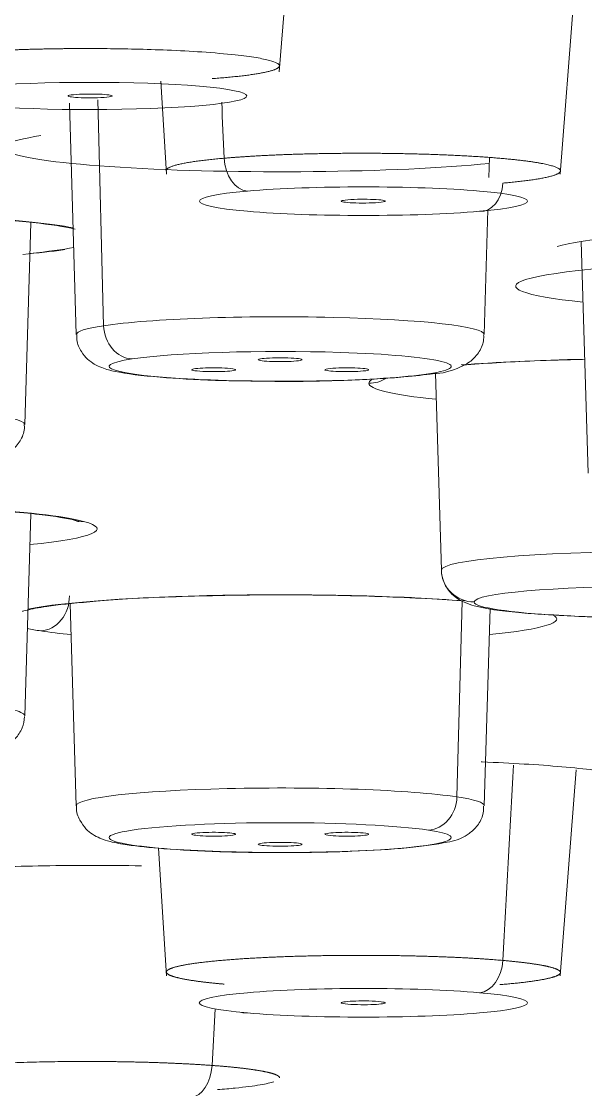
# Model space of a CAD drawing. Extents: x 19821 to 22981, y -91 to 2224.
# Drawn here: x 20645.33 to 20650.47, y 1299.02 to 1308.75 of the extents above; entities that cross this region are included whole.
import ezdxf

# ---------------------------------------------------------------- set-up
doc = ezdxf.new("R2010")
doc.units = 0
doc.header["$LTSCALE"] = 10
doc.header["$MEASUREMENT"] = 0
doc.layers.add('1', color=7, linetype='CONTINUOUS')

msp = doc.modelspace()

# ---------------------------------------------------------------- linework, layer by layer
at = {"layer": '1', "color": 7, "linetype": 'Continuous', "lineweight": 18}
for p, q in [((20647.6778, 1308.2909), (20647.8341, 1310.2011)), ((20650.2406, 1307.3586), (20650.3841, 1309.233)), ((20646.5994, 1308.2066), (20646.6538, 1307.3587)), ((20645.767, 1308.0045), (20645.8305, 1305.8971)), ((20649.591, 1307.3285), (20649.5965, 1307.5098)), ((20649.5479, 1305.8971), (20649.5822, 1307.0341)), ((20645.3602, 1305.0774), (20645.4155, 1306.9161)), ((20650.4311, 1306.7455), (20650.4947, 1304.6363)), ((20649.1572, 1303.7514), (20649.1032, 1305.5466)), ((20645.3602, 1302.4245), (20645.4156, 1304.265)), ((20645.7751, 1303.444), (20645.8305, 1301.6047)), ((20649.5479, 1301.6047), (20649.6022, 1303.4049)), ((20650.2406, 1300.056), (20650.3842, 1301.9328)), ((20646.5793, 1301.2189), (20646.6538, 1300.0562))]:
    msp.add_line(p, q, dxfattribs=at)
at = {"layer": '1', "color": 7, "linetype": 'Continuous', "lineweight": 13}
for p, q in [((20646.0259, 1308.0359), (20646.0795, 1305.9786)), ((20649.3454, 1303.4699), (20649.2989, 1301.6861)), ((20647.0673, 1299.2395), (20647.0963, 1299.7542))]:
    msp.add_line(p, q, dxfattribs=at)
for centre, major_axis, ratio, start_param, end_param in [((20690.341, 1302.9372), (-124.4861, 0), 0.087156, 4.712389, 6.292218), ((20647.6892, 1307.6001), (2.5193, 0), 0.087156, 2.617994, 5.570207), ((20643.5014, 1306.7803), (2.5193, 0), 0.087156, 0.42058, 1.530594), ((20643.5014, 1306.7803), (2.5193, 0), 0.087156, 5.57024, 5.867857), ((20652.4284, 1306.3392), (2.5943, 0), 0.087156, 1.780628, 2.879793), ((20652.4284, 1306.3392), (2.5943, 0), 0.087156, 2.879793, 3.843771), ((20647.6892, 1305.8976), (-1.8587, 0), 0.087156, 3.139005, 5.759587), ((20647.6892, 1305.8976), (-1.8587, 0), 0.087156, 5.759587, 6.285854), ((20646.3392, 1305.9745), (0.0448, -0.2966), 0.86273, 4.569156, 6.109962), ((20647.6892, 1305.6077), (-1.5589, 0), 0.087156, 2.617994, 4.355197), ((20647.6892, 1305.6077), (-1.5589, 0), 0.087156, 5.759587, 8.901179), ((20651.091, 1305.4538), (2.5943, 0), 0.087156, 1.815104, 2.313096), ((20648.4967, 1305.7527), (-0.3, 0), 0.996195, 1.570796, 2.115439), ((20651.091, 1305.4538), (2.5943, 0), 0.087156, 3.000811, 3.141593), ((20643.5014, 1305.0778), (-1.8587, 0), 0.087156, 3.138993, 5.969026), ((20643.5014, 1304.1274), (2.5193, 0), 0.087156, 0.314159, 1.681194), ((20643.5014, 1304.1274), (2.5193, 0), 0.087156, 5.57024, 6.597345), ((20645.8974, 1304.4941), (0.0777, 0.2898), 0.947437, 3.078823, 3.417491), ((20651.091, 1303.7514), (-1.9337, 0), 0.087156, 3.141593, 6.283185), ((20649.4571, 1303.7603), (-0.3, 0), 0.996195, 0.029991, 1.570796), ((20651.091, 1303.4615), (-1.6339, 0), 0.087156, 3.141593, 6.283185), ((20647.6892, 1303.3076), (2.5193, 0), 0.087156, 0.839771, 2.721044), ((20645.5075, 1303.4967), (-0.0448, -0.2966), 0.86273, 0.173224, 1.774011), ((20651.091, 1303.4615), (-1.6339, 0), 0.087156, 0, 3.141593), ((20647.6892, 1303.3076), (2.5193, 0), 0.087156, 5.570223, 6.456987), ((20647.6892, 1303.3076), (2.5193, 0), 0.087156, 3.556856, 3.665191), ((20647.6892, 1303.3076), (2.5193, 0), 0.087156, 3.665191, 3.857025), ((20643.5014, 1302.4249), (-1.8587, 0), 0.087156, 3.136586, 3.455752), ((20647.6892, 1301.6051), (-1.8587, 0), 0.087156, 3.665191, 6.285773), ((20649.0392, 1301.682), (-0.0448, -0.2966), 0.86273, 0.173224, 1.714029), ((20647.6892, 1301.6051), (-1.8587, 0), 0.087156, 3.138924, 3.665191), ((20647.6892, 1301.3152), (-1.5589, 0), 0.087156, 3.665191, 6.806784), ((20647.6892, 1301.3152), (-1.5589, 0), 0.087156, 0.523599, 3.665191)]:
    msp.add_ellipse(centre, major_axis=major_axis, ratio=ratio, start_param=start_param, end_param=end_param, dxfattribs=at)
at = {"layer": '1', "color": 7, "linetype": 'Continuous', "lineweight": 18}
for centre, major_axis, ratio, start_param, end_param in [((20690.341, 1301.9672), (-123.4865, 0), 0.087156, 4.712389, 6.221456), ((20690.341, 1301.9672), (121.8, 0), 0.087156, 1.570796, 4.70718), ((20690.341, 1301.9672), (-120.85, 0), 0.087156, 4.712389, 7.853982), ((20690.341, 1302.0157), (119.2483, 0), 0.087156, 1.570796, 3.197179), ((20690.341, 1301.9672), (119.4636, 0), 0.087156, 1.570796, 3.186508), ((20645.9609, 1308.0711), (-1.4224, 0), 0.087156, 5.410511, 8.551933), ((20645.961, 1308.0712), (-1.4224, 0), 0.087155, 2.269042, 5.410221), ((20647.3894, 1307.5038), (0.026, -0.2989), 0.704435, 4.650478, 6.160017), ((20649.5054, 1307.3194), (-0.026, 0.2989), 0.704435, 3.018545, 4.510654), ((20648.448, 1307.1129), (-1.4963, 0), 0.087158, 5.498315, 8.638777), ((20648.4474, 1307.1127), (-1.4963, 0), 0.087156, 2.356222, 5.497685), ((20652.4284, 1306.6471), (2.2944, 0), 0.087156, 1.814017, 2.879793), ((20647.6892, 1305.6077), (-1.5589, 0), 0.087156, 4.355196, 5.759587), ((20649.0392, 1305.8386), (-0.0448, 0.2966), 0.86273, 2.968369, 3.254813), ((20651.091, 1305.4538), (2.5943, 0), 0.087156, 3.141593, 3.843788), ((20646.3392, 1301.5462), (0.0448, 0.2966), 0.86273, 3.028106, 3.314816), ((20690.341, 1301.9672), (119.4636, 0), 0.087156, 3.216942, 4.712389), ((20690.341, 1302.0157), (119.2483, 0), 0.087156, 3.248753, 4.705425), ((20690.341, 1301.9672), (-123.4865, 0), 0.087156, 0.153054, 1.5633), ((20649.5054, 1300.2013), (0.026, 0.2989), 0.704397, 3.26475, 4.756841), ((20648.4474, 1299.8102), (-1.4963, 0), 0.087157, 3.927018, 7.068481), ((20648.4474, 1299.8102), (-1.4963, 0), 0.087156, 0.785367, 3.926947), ((20647.3893, 1300.0168), (-0.026, -0.2989), 0.704396, 6.153778, 6.406224), ((20646.8753, 1299.2456), (0.0219, 0.2992), 0.640256, 3.255411, 4.738642)]:
    msp.add_ellipse(centre, major_axis=major_axis, ratio=ratio, start_param=start_param, end_param=end_param, dxfattribs=at)
for points, knots in [([(20644.8541, 1308.4693), (20644.8591, 1308.4696), (20644.869, 1308.4703), (20644.8841, 1308.4714), (20644.8993, 1308.4724), (20644.9147, 1308.4735), (20644.9302, 1308.4745), (20644.9459, 1308.4755), (20644.9618, 1308.4765), (20644.9778, 1308.4775), (20644.994, 1308.4784), (20645.0104, 1308.4794), (20645.0269, 1308.4803), (20645.0435, 1308.4812), (20645.0603, 1308.4822), (20645.0772, 1308.483), (20645.0943, 1308.4839), (20645.1115, 1308.4848), (20645.1289, 1308.4856), (20645.1464, 1308.4864), (20645.1641, 1308.4872), (20645.1819, 1308.488), (20645.1998, 1308.4888), (20645.2179, 1308.4895), (20645.2361, 1308.4903), (20645.2544, 1308.491), (20645.2729, 1308.4917), (20645.2915, 1308.4923), (20645.3102, 1308.493), (20645.329, 1308.4936), (20645.348, 1308.4943), (20645.3671, 1308.4949), (20645.3862, 1308.4955), (20645.4055, 1308.496), (20645.425, 1308.4966), (20645.4445, 1308.4971), (20645.4641, 1308.4976), (20645.4838, 1308.4981), (20645.5037, 1308.4985), (20645.5236, 1308.499), (20645.5436, 1308.4994), (20645.5638, 1308.4998), (20645.584, 1308.5002), (20645.6043, 1308.5005), (20645.6247, 1308.5008), (20645.6452, 1308.5012), (20645.6657, 1308.5015), (20645.6864, 1308.5017), (20645.7071, 1308.502), (20645.7278, 1308.5022), (20645.7487, 1308.5024), (20645.7696, 1308.5026), (20645.7906, 1308.5027), (20645.8116, 1308.5029), (20645.8327, 1308.503), (20645.8539, 1308.5031), (20645.8751, 1308.5031), (20645.8963, 1308.5032), (20645.9176, 1308.5032), (20645.939, 1308.5032), (20645.9603, 1308.5031), (20645.9818, 1308.5031), (20646.0032, 1308.503), (20646.0247, 1308.5029), (20646.0462, 1308.5028), (20646.0677, 1308.5026), (20646.0892, 1308.5024), (20646.1887, 1308.5015), (20646.3831, 1308.4984), (20646.6786, 1308.4889), (20646.9967, 1308.4718), (20647.2728, 1308.4482), (20647.4736, 1308.4215), (20647.5963, 1308.3961), (20647.6623, 1308.3724), (20647.6857, 1308.3514), (20647.6811, 1308.337), (20647.6713, 1308.3283), (20647.6655, 1308.3242), (20647.6585, 1308.3202), (20647.6504, 1308.3162), (20647.6411, 1308.3123), (20647.6307, 1308.3084), (20647.6192, 1308.3045), (20647.6066, 1308.3007), (20647.593, 1308.2969), (20647.5783, 1308.2932), (20647.5626, 1308.2895), (20647.5458, 1308.2859), (20647.5281, 1308.2823), (20647.5094, 1308.2788), (20647.4898, 1308.2753), (20647.4693, 1308.2719), (20647.4479, 1308.2686), (20647.4256, 1308.2653), (20647.4024, 1308.2621), (20647.3784, 1308.2589), (20647.3537, 1308.2558), (20647.3281, 1308.2528), (20647.3018, 1308.2499), (20647.2748, 1308.247), (20647.2471, 1308.2442), (20647.2187, 1308.2415), (20647.1897, 1308.2388), (20647.16, 1308.2362), (20647.1297, 1308.2337), (20647.0989, 1308.2313), (20647.0778, 1308.2297), (20647.0673, 1308.229)], [0, 0, 0, 0, 0.003581, 0.007169, 0.010763, 0.014363, 0.01797, 0.021584, 0.025204, 0.02883, 0.032463, 0.036102, 0.039747, 0.043399, 0.047058, 0.050723, 0.054394, 0.058072, 0.061756, 0.065446, 0.069144, 0.072847, 0.076557, 0.080273, 0.083996, 0.087726, 0.091461, 0.095203, 0.098952, 0.102707, 0.106469, 0.110237, 0.114011, 0.117792, 0.121579, 0.125373, 0.129173, 0.13298, 0.136793, 0.140613, 0.144439, 0.148271, 0.15211, 0.155955, 0.159807, 0.163666, 0.16753, 0.171402, 0.175279, 0.179163, 0.183054, 0.186951, 0.190855, 0.194765, 0.198681, 0.202604, 0.206533, 0.210469, 0.214411, 0.21836, 0.222316, 0.226277, 0.230245, 0.23422, 0.238201, 0.242189, 0.246183, 0.250183, 0.29761, 0.355048, 0.422489, 0.499923, 0.562507, 0.618797, 0.668784, 0.712461, 0.74982, 0.7583, 0.766752, 0.775177, 0.783575, 0.791945, 0.800289, 0.808605, 0.816893, 0.825155, 0.833389, 0.841596, 0.849776, 0.857928, 0.866053, 0.874151, 0.882222, 0.890265, 0.898281, 0.906269, 0.91423, 0.922164, 0.930071, 0.93795, 0.945802, 0.953627, 0.961424, 0.969194, 0.976936, 0.984652, 0.99234, 1, 1, 1, 1]), ([(20646.6517, 1307.392), (20646.6517, 1307.3922), (20646.6516, 1307.394), (20646.6521, 1307.3975), (20646.6546, 1307.4025), (20646.6589, 1307.4074), (20646.6648, 1307.4122), (20646.6723, 1307.417), (20646.6814, 1307.4217), (20646.6919, 1307.4263), (20646.7039, 1307.4308), (20646.7172, 1307.4353), (20646.7318, 1307.4396), (20646.7476, 1307.4439), (20646.7646, 1307.448), (20646.7827, 1307.4521), (20646.8019, 1307.4561), (20646.8221, 1307.46), (20646.8432, 1307.4637), (20646.8652, 1307.4674), (20646.8879, 1307.471), (20646.9115, 1307.4745), (20646.9358, 1307.4779), (20646.9607, 1307.4812), (20646.9862, 1307.4843), (20647.0122, 1307.4874), (20647.0388, 1307.4904), (20647.0658, 1307.4933), (20647.0932, 1307.4961), (20647.121, 1307.4988), (20647.149, 1307.5014), (20647.1681, 1307.5031), (20647.1776, 1307.504)], [0, 0, 0, 0, 0.003979, 0.044158, 0.083919, 0.123264, 0.162192, 0.200704, 0.238798, 0.276476, 0.313737, 0.350582, 0.387009, 0.423021, 0.458615, 0.493793, 0.528555, 0.5629, 0.596828, 0.63034, 0.663435, 0.696114, 0.728377, 0.760223, 0.791652, 0.822665, 0.853262, 0.883442, 0.913206, 0.942554, 0.971485, 1, 1, 1, 1]), ([(20647.1776, 1307.504), (20647.1826, 1307.5044), (20647.1928, 1307.5053), (20647.2084, 1307.5066), (20647.2243, 1307.5079), (20647.2404, 1307.5092), (20647.2569, 1307.5105), (20647.2737, 1307.5118), (20647.2907, 1307.513), (20647.3081, 1307.5143), (20647.3258, 1307.5156), (20647.3439, 1307.5168), (20647.3622, 1307.518), (20647.3808, 1307.5192), (20647.3998, 1307.5205), (20647.4191, 1307.5217), (20647.4387, 1307.5228), (20647.4586, 1307.524), (20647.4788, 1307.5251), (20647.4993, 1307.5263), (20647.5202, 1307.5274), (20647.5413, 1307.5285), (20647.5628, 1307.5296), (20647.5846, 1307.5306), (20647.6068, 1307.5317), (20647.6292, 1307.5327), (20647.6519, 1307.5337), (20647.675, 1307.5347), (20647.6983, 1307.5356), (20647.722, 1307.5365), (20647.746, 1307.5374), (20647.7703, 1307.5383), (20647.7948, 1307.5392), (20647.8197, 1307.54), (20647.8449, 1307.5408), (20647.8703, 1307.5415), (20647.8961, 1307.5423), (20647.9221, 1307.543), (20647.9484, 1307.5436), (20647.975, 1307.5443), (20648.0019, 1307.5449), (20648.0291, 1307.5455), (20648.0565, 1307.546), (20648.0841, 1307.5465), (20648.112, 1307.547), (20648.1402, 1307.5474), (20648.1686, 1307.5478), (20648.1973, 1307.5481), (20648.2261, 1307.5484), (20648.2552, 1307.5487), (20648.2846, 1307.5489), (20648.3141, 1307.5491), (20648.3438, 1307.5493), (20648.3737, 1307.5494), (20648.4039, 1307.5494), (20648.4342, 1307.5494), (20648.4646, 1307.5494), (20648.4952, 1307.5493), (20648.526, 1307.5492), (20648.557, 1307.549), (20648.588, 1307.5488), (20648.6192, 1307.5485), (20648.6505, 1307.5482), (20648.6819, 1307.5478), (20648.7134, 1307.5474), (20648.745, 1307.5469), (20648.7766, 1307.5463), (20648.8083, 1307.5457), (20648.84, 1307.5451), (20648.8718, 1307.5444), (20648.9036, 1307.5437), (20648.9354, 1307.5428), (20648.9672, 1307.542), (20648.999, 1307.5411), (20649.0308, 1307.5401), (20649.0625, 1307.539), (20649.0942, 1307.538), (20649.1257, 1307.5368), (20649.1572, 1307.5356), (20649.1886, 1307.5343), (20649.2199, 1307.533), (20649.251, 1307.5316), (20649.282, 1307.5302), (20649.3128, 1307.5287), (20649.3434, 1307.5271), (20649.3738, 1307.5255), (20649.404, 1307.5238), (20649.434, 1307.522), (20649.4637, 1307.5202), (20649.4932, 1307.5184), (20649.5224, 1307.5165), (20649.5512, 1307.5145), (20649.5798, 1307.5124), (20649.608, 1307.5103), (20649.6358, 1307.5082), (20649.6633, 1307.506), (20649.6904, 1307.5037), (20649.7248, 1307.5007), (20649.7657, 1307.4969), (20649.8119, 1307.4923), (20649.8558, 1307.4875), (20649.8971, 1307.4826), (20649.9361, 1307.4777), (20649.9726, 1307.4727), (20650.0067, 1307.4676), (20650.0384, 1307.4624), (20650.0676, 1307.4572), (20650.0945, 1307.4519), (20650.119, 1307.4467), (20650.1412, 1307.4414), (20650.1611, 1307.436), (20650.1787, 1307.4307), (20650.1941, 1307.4254), (20650.2073, 1307.4201), (20650.2183, 1307.4148), (20650.2273, 1307.4095), (20650.2342, 1307.4043), (20650.2391, 1307.3991), (20650.2421, 1307.394), (20650.2431, 1307.3889), (20650.2424, 1307.3839), (20650.2398, 1307.3789), (20650.2355, 1307.374), (20650.2296, 1307.3691), (20650.2221, 1307.3644), (20650.213, 1307.3597), (20650.2025, 1307.3551), (20650.1905, 1307.3505), (20650.1772, 1307.3461), (20650.1626, 1307.3418), (20650.1467, 1307.3375), (20650.1297, 1307.3333), (20650.1116, 1307.3293), (20650.0924, 1307.3253), (20650.0723, 1307.3214), (20650.0512, 1307.3176), (20650.0292, 1307.314), (20650.0064, 1307.3104), (20649.9829, 1307.3069), (20649.9586, 1307.3035), (20649.9337, 1307.3002), (20649.9082, 1307.2971), (20649.8822, 1307.294), (20649.8556, 1307.291), (20649.8286, 1307.2881), (20649.8013, 1307.2853), (20649.7735, 1307.2826), (20649.7455, 1307.28), (20649.7264, 1307.2783), (20649.7169, 1307.2774)], [0, 0, 0, 0, 0.003803, 0.007635, 0.011496, 0.015387, 0.019308, 0.023259, 0.027239, 0.031248, 0.035287, 0.039356, 0.043454, 0.047582, 0.05174, 0.055927, 0.060143, 0.06439, 0.068665, 0.072971, 0.077306, 0.08167, 0.086065, 0.090488, 0.094942, 0.099425, 0.103937, 0.108479, 0.113051, 0.117652, 0.122283, 0.126943, 0.131634, 0.136353, 0.141102, 0.145881, 0.15069, 0.155528, 0.160395, 0.165293, 0.17022, 0.175176, 0.180162, 0.185178, 0.190223, 0.195298, 0.200402, 0.205537, 0.2107, 0.215894, 0.221116, 0.226369, 0.231651, 0.236963, 0.242304, 0.247675, 0.253076, 0.258506, 0.263966, 0.269455, 0.274974, 0.280523, 0.286101, 0.291709, 0.297347, 0.303014, 0.308711, 0.314437, 0.320193, 0.325979, 0.331794, 0.337639, 0.343514, 0.349418, 0.355352, 0.361315, 0.367308, 0.373331, 0.379384, 0.385466, 0.391577, 0.397719, 0.403889, 0.41009, 0.41632, 0.42258, 0.42887, 0.435189, 0.441538, 0.447916, 0.454324, 0.460762, 0.46723, 0.473727, 0.480254, 0.48681, 0.493396, 0.500012, 0.512443, 0.524769, 0.53699, 0.549106, 0.561118, 0.573024, 0.584825, 0.596521, 0.608112, 0.619598, 0.630979, 0.642255, 0.653426, 0.664492, 0.675452, 0.686308, 0.697058, 0.707704, 0.718244, 0.728679, 0.739009, 0.749234, 0.759354, 0.769369, 0.779278, 0.789083, 0.798782, 0.808376, 0.817865, 0.827248, 0.836527, 0.8457, 0.854768, 0.863731, 0.872589, 0.881341, 0.889988, 0.89853, 0.906967, 0.915299, 0.923525, 0.931646, 0.939662, 0.947573, 0.955378, 0.963078, 0.970673, 0.978163, 0.985547, 0.992826, 1, 1, 1, 1]), ([(20644.4214, 1306.9825), (20644.4379, 1306.9822), (20644.7559, 1306.9764), (20645.2395, 1306.9408), (20645.6616, 1306.8936), (20645.7925, 1306.8641), (20645.8203, 1306.8569)], [0, 0, 0, 0, 0.023208, 0.450685, 0.821363, 1, 1, 1, 1]), ([(20645.3443, 1306.6281), (20645.4819, 1306.6405), (20645.6104, 1306.655), (20645.7205, 1306.6716), (20645.7256, 1306.6724)], [0, 0, 0, 0, 0.953443, 1, 1, 1, 1]), ([(20645.8364, 1305.8978), (20645.8344, 1305.8808), (20645.833, 1305.8262), (20645.8711, 1305.7427), (20645.9331, 1305.6688), (20646.0016, 1305.6216), (20646.084, 1305.5853), (20646.2355, 1305.5462), (20646.5449, 1305.5082), (20647.0121, 1305.4803), (20647.3168, 1305.4757), (20647.4339, 1305.4751)], [0, 0, 0, 0, 0.022263, 0.074204, 0.119447, 0.165121, 0.222526, 0.335377, 0.616215, 0.860136, 1, 1, 1, 1]), ([(20649.084, 1305.542), (20649.1615, 1305.5393), (20649.2716, 1305.5728), (20649.4098, 1305.6382), (20649.4964, 1305.7217), (20649.5438, 1305.8187), (20649.5437, 1305.8774), (20649.5418, 1305.8965)], [0, 0, 0, 0, 0.511131, 0.667793, 0.812177, 0.941381, 1, 1, 1, 1]), ([(20649.3508, 1305.6194), (20649.5433, 1305.635), (20649.8945, 1305.6557), (20650.2945, 1305.6681), (20650.4446, 1305.6715)], [0, 0, 0, 0, 0.632547, 1, 1, 1, 1]), ([(20647.4339, 1305.4751), (20647.5253, 1305.4727), (20647.8144, 1305.4677), (20648.3215, 1305.4788), (20648.7889, 1305.5055), (20649.0063, 1305.5305), (20649.084, 1305.542)], [0, 0, 0, 0, 0.145188, 0.462576, 0.780919, 1, 1, 1, 1]), ([(20645.0617, 1304.755), (20645.0895, 1304.7592), (20645.1458, 1304.7813), (20645.2385, 1304.8286), (20645.3208, 1304.9223), (20645.3603, 1305.0131), (20645.3568, 1305.0655), (20645.3551, 1305.0777)], [0, 0, 0, 0, 0.298872, 0.553077, 0.749831, 0.943213, 1, 1, 1, 1]), ([(20643.2214, 1304.3442), (20643.4715, 1304.3464), (20644.0304, 1304.3453), (20644.855, 1304.3174), (20645.5167, 1304.2625), (20645.7481, 1304.2238), (20645.8197, 1304.2044)], [0, 0, 0, 0, 0.219929, 0.49436, 0.766793, 1, 1, 1, 1]), ([(20649.1571, 1303.7603), (20649.159, 1303.7128), (20649.1743, 1303.6366), (20649.236, 1303.5454), (20649.3036, 1303.4895), (20649.3792, 1303.4503), (20649.5261, 1303.4038), (20649.8051, 1303.3646), (20650.3622, 1303.3298), (20650.7938, 1303.3154), (20651.0118, 1303.3182), (20651.0147, 1303.3182)], [0, 0, 0, 0, 0.053326, 0.095869, 0.136763, 0.183925, 0.262186, 0.529208, 0.75861, 0.996796, 1, 1, 1, 1]), ([(20645.9534, 1303.4631), (20645.9721, 1303.4653), (20646.1678, 1303.4865), (20646.7478, 1303.5139), (20647.6369, 1303.5313), (20648.5717, 1303.5176), (20649.1165, 1303.4888), (20649.343, 1303.4712), (20649.3433, 1303.4712)], [0, 0, 0, 0, 0.025502, 0.258219, 0.503292, 0.751567, 0.999663, 1, 1, 1, 1]), ([(20645.3386, 1303.3745), (20645.3386, 1303.3745), (20645.3409, 1303.3755), (20645.3859, 1303.3906), (20645.5657, 1303.4257), (20645.7941, 1303.4496), (20645.9534, 1303.4631)], [0, 0, 0, 0, 0.026408, 0.221045, 0.560013, 1, 1, 1, 1]), ([(20641.9411, 1302.1021), (20642.0125, 1302.0843), (20642.2073, 1302.0501), (20642.6555, 1302.0153), (20643.2567, 1301.9957), (20643.891, 1301.9994), (20644.4604, 1302.0189), (20644.9233, 1302.0757), (20645.094, 1302.0783), (20645.2771, 1302.2123), (20645.3419, 1302.3071), (20645.3554, 1302.3799), (20645.3571, 1302.4178)], [0, 0, 0, 0, 0.1105, 0.241752, 0.377829, 0.508653, 0.638729, 0.770971, 0.918979, 0.947079, 0.97499, 1, 1, 1, 1]), ([(20649.5193, 1302.0048), (20649.5227, 1302.0046), (20649.7932, 1301.9939), (20650.0372, 1301.9792), (20650.2553, 1301.9602)], [0, 0, 0, 0, 0.012208, 1, 1, 1, 1]), ([(20650.2553, 1301.9602), (20650.4739, 1301.9411), (20650.8069, 1301.899), (20650.9938, 1301.8388), (20651.0008, 1301.8032), (20650.9957, 1301.7937)], [0, 0, 0, 0, 0.42235, 0.8447, 1, 1, 1, 1]), ([(20645.8335, 1301.6072), (20645.8325, 1301.6012), (20645.8265, 1301.555), (20645.8582, 1301.4744), (20645.9164, 1301.3918), (20645.9843, 1301.3392), (20646.0598, 1301.302), (20646.151, 1301.2749), (20646.2402, 1301.2563), (20646.2944, 1301.2495)], [0, 0, 0, 0, 0.018884, 0.14804, 0.256285, 0.361634, 0.484813, 0.695665, 1, 1, 1, 1]), ([(20646.2944, 1301.2495), (20646.3897, 1301.2356), (20646.6277, 1301.2098), (20647.1333, 1301.1834), (20647.7454, 1301.1747), (20648.3564, 1301.1876), (20648.8788, 1301.2178), (20649.1906, 1301.2675), (20649.3458, 1301.2987), (20649.4789, 1301.4074), (20649.5362, 1301.504), (20649.5434, 1301.5718), (20649.5427, 1301.6024)], [0, 0, 0, 0, 0.117348, 0.252929, 0.394911, 0.535027, 0.675742, 0.821737, 0.91616, 0.947821, 0.978148, 1, 1, 1, 1]), ([(20643.5201, 1300.8477), (20643.521, 1300.8602), (20643.5603, 1300.8976), (20643.8031, 1300.9555), (20644.3607, 1301.014), (20645.106, 1301.0519), (20645.826, 1301.0638), (20646.2726, 1301.0602), (20646.4232, 1301.0579)], [0, 0, 0, 0, 0.098693, 0.297939, 0.497186, 0.696433, 0.895679, 1, 1, 1, 1]), ([(20647.1776, 1299.9801), (20647.1725, 1299.9805), (20647.1624, 1299.9814), (20647.1474, 1299.9828), (20647.1325, 1299.9842), (20647.1176, 1299.9856), (20647.1029, 1299.987), (20647.0882, 1299.9885), (20647.0736, 1299.99), (20647.0592, 1299.9915), (20647.0448, 1299.993), (20647.0306, 1299.9946), (20647.0165, 1299.9962), (20647.0026, 1299.9978), (20646.9887, 1299.9995), (20646.9751, 1300.0012), (20646.9616, 1300.0029), (20646.9483, 1300.0046), (20646.9351, 1300.0064), (20646.9222, 1300.0082), (20646.9094, 1300.01), (20646.8968, 1300.0119), (20646.8845, 1300.0137), (20646.8723, 1300.0156), (20646.8604, 1300.0176), (20646.8487, 1300.0195), (20646.8373, 1300.0215), (20646.8261, 1300.0235), (20646.8152, 1300.0255), (20646.8045, 1300.0276), (20646.7941, 1300.0297), (20646.784, 1300.0318), (20646.7742, 1300.0339), (20646.7648, 1300.0361), (20646.7556, 1300.0383), (20646.7467, 1300.0405), (20646.7382, 1300.0427), (20646.73, 1300.045), (20646.7222, 1300.0473), (20646.7147, 1300.0496), (20646.7076, 1300.0519), (20646.7009, 1300.0543), (20646.6946, 1300.0566), (20646.6886, 1300.059), (20646.6831, 1300.0615), (20646.678, 1300.0639), (20646.6733, 1300.0664), (20646.669, 1300.0688), (20646.6652, 1300.0713), (20646.6618, 1300.0738), (20646.6589, 1300.0764), (20646.6565, 1300.0789), (20646.6545, 1300.0815), (20646.6531, 1300.0841), (20646.6521, 1300.0867), (20646.6516, 1300.0893), (20646.6517, 1300.0919), (20646.6522, 1300.0945), (20646.6533, 1300.0972), (20646.6549, 1300.0998), (20646.6571, 1300.1025), (20646.6599, 1300.1052), (20646.6632, 1300.1079), (20646.667, 1300.1106), (20646.6715, 1300.1133), (20646.6765, 1300.116), (20646.6821, 1300.1187), (20646.6883, 1300.1214), (20646.6952, 1300.1241), (20646.7026, 1300.1268), (20646.7107, 1300.1296), (20646.7194, 1300.1323), (20646.7287, 1300.135), (20646.7386, 1300.1377), (20646.7492, 1300.1404), (20646.7605, 1300.1431), (20646.7724, 1300.1458), (20646.7849, 1300.1485), (20646.7982, 1300.1512), (20646.8121, 1300.1539), (20646.8266, 1300.1566), (20646.8418, 1300.1592), (20646.8577, 1300.1619), (20646.8743, 1300.1645), (20646.8916, 1300.1671), (20646.9095, 1300.1697), (20646.9282, 1300.1723), (20646.9475, 1300.1748), (20646.9675, 1300.1773), (20646.9882, 1300.1798), (20647.0096, 1300.1823), (20647.0316, 1300.1848), (20647.0544, 1300.1872), (20647.0778, 1300.1896), (20647.1019, 1300.192), (20647.1267, 1300.1943), (20647.1522, 1300.1966), (20647.186, 1300.1995), (20647.2285, 1300.203), (20647.2805, 1300.2069), (20647.3337, 1300.2106), (20647.3881, 1300.2141), (20647.4436, 1300.2174), (20647.5, 1300.2205), (20647.5572, 1300.2233), (20647.6151, 1300.226), (20647.6735, 1300.2284), (20647.7325, 1300.2306), (20647.7918, 1300.2326), (20647.8514, 1300.2345), (20647.9112, 1300.2361), (20647.9711, 1300.2375), (20648.031, 1300.2388), (20648.0908, 1300.2398), (20648.1504, 1300.2407), (20648.2097, 1300.2414), (20648.2688, 1300.2419), (20648.3274, 1300.2422), (20648.3856, 1300.2424), (20648.4433, 1300.2425), (20648.5003, 1300.2423), (20648.5568, 1300.2421), (20648.6125, 1300.2416), (20648.6674, 1300.2411), (20648.7216, 1300.2404), (20648.775, 1300.2395), (20648.8274, 1300.2386), (20648.879, 1300.2375), (20648.9296, 1300.2363), (20648.9792, 1300.235), (20649.0278, 1300.2336), (20649.0754, 1300.2321), (20649.122, 1300.2306), (20649.1674, 1300.2289), (20649.2118, 1300.2271), (20649.2552, 1300.2253), (20649.2974, 1300.2234), (20649.3385, 1300.2214), (20649.3784, 1300.2193), (20649.4173, 1300.2172), (20649.455, 1300.2151), (20649.4916, 1300.2128), (20649.5271, 1300.2106), (20649.5615, 1300.2083), (20649.5948, 1300.2059), (20649.6269, 1300.2035), (20649.658, 1300.2011), (20649.688, 1300.1987), (20649.7074, 1300.197), (20649.717, 1300.1962)], [0, 0, 0, 0, 0.003803, 0.007635, 0.011497, 0.015388, 0.01931, 0.02326, 0.027241, 0.031251, 0.03529, 0.03936, 0.043459, 0.047587, 0.051745, 0.055933, 0.06015, 0.064397, 0.068674, 0.07298, 0.077316, 0.081682, 0.086077, 0.090502, 0.094956, 0.09944, 0.103954, 0.108497, 0.11307, 0.117672, 0.122305, 0.126966, 0.131658, 0.136379, 0.14113, 0.14591, 0.15072, 0.15556, 0.160429, 0.165328, 0.170256, 0.175215, 0.180202, 0.18522, 0.190267, 0.195344, 0.20045, 0.205586, 0.210752, 0.215947, 0.221172, 0.226427, 0.231711, 0.237025, 0.242369, 0.247742, 0.253145, 0.258578, 0.26404, 0.269532, 0.275054, 0.280605, 0.286186, 0.291796, 0.297436, 0.303106, 0.308806, 0.314535, 0.320294, 0.326083, 0.331901, 0.337749, 0.343626, 0.349533, 0.35547, 0.361437, 0.367433, 0.373459, 0.379515, 0.3856, 0.391715, 0.39786, 0.404034, 0.410238, 0.416472, 0.422735, 0.429028, 0.435351, 0.441703, 0.448086, 0.454497, 0.460939, 0.46741, 0.473911, 0.480442, 0.487002, 0.493592, 0.500212, 0.512638, 0.524958, 0.537174, 0.549285, 0.561291, 0.573192, 0.584988, 0.596679, 0.608265, 0.619746, 0.631123, 0.642394, 0.65356, 0.664621, 0.675577, 0.686428, 0.697174, 0.707815, 0.718351, 0.728782, 0.739108, 0.749329, 0.759444, 0.769455, 0.77936, 0.789161, 0.798856, 0.808446, 0.817932, 0.827311, 0.836586, 0.845756, 0.854821, 0.86378, 0.872634, 0.881384, 0.890028, 0.898566, 0.907, 0.915329, 0.923552, 0.93167, 0.939683, 0.947591, 0.955393, 0.963091, 0.970683, 0.97817, 0.985552, 0.992829, 1, 1, 1, 1]), ([(20649.717, 1300.1962), (20649.722, 1300.1958), (20649.7321, 1300.1949), (20649.7471, 1300.1935), (20649.762, 1300.1921), (20649.7768, 1300.1907), (20649.7916, 1300.1893), (20649.8062, 1300.1878), (20649.8208, 1300.1863), (20649.8352, 1300.1848), (20649.8495, 1300.1833), (20649.8637, 1300.1817), (20649.8778, 1300.1801), (20649.8918, 1300.1785), (20649.9056, 1300.1768), (20649.9192, 1300.1752), (20649.9327, 1300.1734), (20649.946, 1300.1717), (20649.9591, 1300.1699), (20649.9721, 1300.1681), (20649.9849, 1300.1663), (20649.9974, 1300.1645), (20650.0098, 1300.1626), (20650.0219, 1300.1607), (20650.0338, 1300.1588), (20650.0455, 1300.1568), (20650.057, 1300.1548), (20650.0681, 1300.1528), (20650.0791, 1300.1508), (20650.0897, 1300.1487), (20650.1001, 1300.1467), (20650.1102, 1300.1445), (20650.12, 1300.1424), (20650.1295, 1300.1403), (20650.1387, 1300.1381), (20650.1475, 1300.1359), (20650.1561, 1300.1336), (20650.1642, 1300.1314), (20650.1721, 1300.1291), (20650.1796, 1300.1268), (20650.1867, 1300.1244), (20650.1934, 1300.1221), (20650.1997, 1300.1197), (20650.2057, 1300.1173), (20650.2112, 1300.1149), (20650.2164, 1300.1125), (20650.2211, 1300.11), (20650.2253, 1300.1075), (20650.2292, 1300.105), (20650.2325, 1300.1025), (20650.2355, 1300.1), (20650.2379, 1300.0975), (20650.2399, 1300.0949), (20650.2414, 1300.0923), (20650.2424, 1300.0897), (20650.2429, 1300.0871), (20650.2428, 1300.0845), (20650.2423, 1300.0819), (20650.2412, 1300.0792), (20650.2396, 1300.0765), (20650.2374, 1300.0739), (20650.2347, 1300.0712), (20650.2314, 1300.0685), (20650.2276, 1300.0658), (20650.2232, 1300.0631), (20650.2181, 1300.0604), (20650.2125, 1300.0577), (20650.2063, 1300.055), (20650.1995, 1300.0523), (20650.1921, 1300.0495), (20650.1841, 1300.0468), (20650.1754, 1300.0441), (20650.1661, 1300.0414), (20650.1562, 1300.0387), (20650.1456, 1300.0359), (20650.1343, 1300.0332), (20650.1225, 1300.0305), (20650.1099, 1300.0278), (20650.0967, 1300.0252), (20650.0829, 1300.0225), (20650.0683, 1300.0198), (20650.0531, 1300.0172), (20650.0372, 1300.0145), (20650.0207, 1300.0119), (20650.0034, 1300.0093), (20649.9855, 1300.0067), (20649.9669, 1300.0041), (20649.9476, 1300.0016), (20649.9276, 1299.999), (20649.907, 1299.9965), (20649.8856, 1299.994), (20649.8636, 1299.9916), (20649.8408, 1299.9892), (20649.8174, 1299.9868), (20649.7933, 1299.9844), (20649.7685, 1299.9821), (20649.7431, 1299.9797), (20649.7174, 1299.9775), (20649.7001, 1299.9761), (20649.6915, 1299.9754)], [0, 0, 0, 0, 0.0075, 0.015058, 0.022675, 0.030351, 0.038086, 0.045879, 0.053731, 0.061642, 0.069611, 0.077639, 0.085726, 0.093872, 0.102076, 0.110339, 0.11866, 0.127041, 0.13548, 0.143978, 0.152534, 0.161149, 0.169823, 0.178556, 0.187347, 0.196197, 0.205105, 0.214073, 0.223099, 0.232184, 0.241327, 0.250529, 0.25979, 0.269109, 0.278487, 0.287924, 0.29742, 0.306974, 0.316587, 0.326258, 0.335989, 0.345777, 0.355625, 0.365531, 0.375496, 0.38552, 0.395602, 0.405743, 0.415942, 0.426201, 0.436517, 0.446893, 0.457327, 0.46782, 0.478372, 0.488982, 0.49965, 0.510378, 0.521164, 0.532009, 0.542912, 0.553874, 0.564895, 0.575974, 0.587112, 0.598308, 0.609563, 0.620877, 0.63225, 0.643681, 0.65517, 0.666719, 0.678325, 0.689991, 0.701715, 0.713498, 0.725339, 0.737239, 0.749198, 0.761215, 0.77329, 0.785425, 0.797618, 0.809869, 0.822179, 0.834548, 0.846975, 0.859461, 0.872005, 0.884608, 0.89727, 0.90999, 0.922769, 0.935606, 0.948502, 0.961456, 0.974469, 0.987541, 1, 1, 1, 1]), ([(20644.8541, 1299.02), (20644.8492, 1299.0203), (20644.8393, 1299.0211), (20644.8247, 1299.0222), (20644.8102, 1299.0233), (20644.7958, 1299.0244), (20644.7815, 1299.0256), (20644.7674, 1299.0268), (20644.7533, 1299.028), (20644.7394, 1299.0292), (20644.7257, 1299.0304), (20644.7121, 1299.0316), (20644.6986, 1299.0328), (20644.6852, 1299.0341), (20644.672, 1299.0354), (20644.659, 1299.0367), (20644.6461, 1299.038), (20644.6334, 1299.0393), (20644.6208, 1299.0406), (20644.6083, 1299.042), (20644.5961, 1299.0433), (20644.584, 1299.0447), (20644.572, 1299.0461), (20644.5602, 1299.0475), (20644.5486, 1299.0489), (20644.5372, 1299.0504), (20644.5259, 1299.0518), (20644.5149, 1299.0533), (20644.504, 1299.0547), (20644.4933, 1299.0562), (20644.4827, 1299.0577), (20644.4724, 1299.0592), (20644.4622, 1299.0607), (20644.4523, 1299.0623), (20644.4425, 1299.0638), (20644.433, 1299.0654), (20644.4236, 1299.067), (20644.4145, 1299.0685), (20644.4055, 1299.0701), (20644.3968, 1299.0717), (20644.3882, 1299.0733), (20644.3799, 1299.075), (20644.3718, 1299.0766), (20644.364, 1299.0783), (20644.3563, 1299.0799), (20644.3488, 1299.0816), (20644.3416, 1299.0832), (20644.3346, 1299.0849), (20644.3279, 1299.0866), (20644.3214, 1299.0883), (20644.3151, 1299.09), (20644.309, 1299.0918), (20644.3032, 1299.0935), (20644.2976, 1299.0952), (20644.2923, 1299.097), (20644.2872, 1299.0987), (20644.2823, 1299.1005), (20644.2777, 1299.1023), (20644.2734, 1299.104), (20644.2693, 1299.1058), (20644.2654, 1299.1076), (20644.2618, 1299.1094), (20644.2585, 1299.1112), (20644.2554, 1299.113), (20644.2526, 1299.1148), (20644.2501, 1299.1167), (20644.2478, 1299.1185), (20644.2385, 1299.1269), (20644.2359, 1299.1437), (20644.2832, 1299.1698), (20644.4085, 1299.1988), (20644.6143, 1299.2252), (20644.8688, 1299.2458), (20645.1233, 1299.2596), (20645.3709, 1299.2685), (20645.5989, 1299.2736), (20645.7588, 1299.2753), (20645.8564, 1299.2757), (20645.902, 1299.2758), (20645.9475, 1299.2758), (20645.9929, 1299.2757), (20646.0381, 1299.2755), (20646.0831, 1299.2752), (20646.1279, 1299.2748), (20646.1725, 1299.2743), (20646.2167, 1299.2736), (20646.2606, 1299.273), (20646.3042, 1299.2722), (20646.3474, 1299.2713), (20646.3902, 1299.2703), (20646.4326, 1299.2693), (20646.4745, 1299.2681), (20646.516, 1299.2669), (20646.557, 1299.2656), (20646.5974, 1299.2642), (20646.6373, 1299.2627), (20646.6767, 1299.2612), (20646.7155, 1299.2595), (20646.7536, 1299.2578), (20646.7912, 1299.256), (20646.8281, 1299.2542), (20646.8644, 1299.2523), (20646.9, 1299.2503), (20646.9349, 1299.2483), (20646.9691, 1299.2462), (20647.0026, 1299.244), (20647.0354, 1299.2418), (20647.0567, 1299.2402), (20647.0673, 1299.2395)], [0, 0, 0, 0, 0.003581, 0.007169, 0.010763, 0.014363, 0.01797, 0.021584, 0.025204, 0.02883, 0.032463, 0.036102, 0.039747, 0.043399, 0.047058, 0.050723, 0.054394, 0.058072, 0.061756, 0.065446, 0.069144, 0.072847, 0.076557, 0.080273, 0.083996, 0.087726, 0.091461, 0.095203, 0.098952, 0.102707, 0.106469, 0.110237, 0.114011, 0.117792, 0.121579, 0.125373, 0.129173, 0.13298, 0.136793, 0.140613, 0.144439, 0.148271, 0.15211, 0.155955, 0.159807, 0.163666, 0.16753, 0.171402, 0.175279, 0.179163, 0.183054, 0.186951, 0.190855, 0.194765, 0.198681, 0.202604, 0.206533, 0.210469, 0.214411, 0.21836, 0.222316, 0.226277, 0.230245, 0.23422, 0.238201, 0.242189, 0.246183, 0.250183, 0.29761, 0.355048, 0.422489, 0.499923, 0.562507, 0.618797, 0.668784, 0.712461, 0.74982, 0.7583, 0.766752, 0.775177, 0.783575, 0.791945, 0.800289, 0.808605, 0.816893, 0.825155, 0.833389, 0.841596, 0.849776, 0.857928, 0.866053, 0.874151, 0.882222, 0.890265, 0.898281, 0.906269, 0.91423, 0.922164, 0.930071, 0.93795, 0.945802, 0.953627, 0.961424, 0.969194, 0.976936, 0.984652, 0.99234, 1, 1, 1, 1]), ([(20647.0673, 1299.2395), (20647.0723, 1299.2391), (20647.0822, 1299.2384), (20647.0969, 1299.2373), (20647.1114, 1299.2361), (20647.1259, 1299.235), (20647.1402, 1299.2338), (20647.1544, 1299.2327), (20647.1684, 1299.2315), (20647.1824, 1299.2303), (20647.1962, 1299.229), (20647.2098, 1299.2278), (20647.2233, 1299.2266), (20647.2367, 1299.2253), (20647.2499, 1299.224), (20647.263, 1299.2227), (20647.2759, 1299.2214), (20647.2886, 1299.2201), (20647.3012, 1299.2187), (20647.3137, 1299.2174), (20647.326, 1299.216), (20647.3381, 1299.2147), (20647.35, 1299.2133), (20647.3618, 1299.2119), (20647.3734, 1299.2104), (20647.3849, 1299.209), (20647.3961, 1299.2076), (20647.4072, 1299.2061), (20647.4181, 1299.2046), (20647.4288, 1299.2031), (20647.4393, 1299.2016), (20647.4496, 1299.2001), (20647.4598, 1299.1986), (20647.4697, 1299.1971), (20647.4795, 1299.1955), (20647.489, 1299.194), (20647.4984, 1299.1924), (20647.5075, 1299.1908), (20647.5164, 1299.1892), (20647.5251, 1299.1876), (20647.5337, 1299.186), (20647.542, 1299.1844), (20647.55, 1299.1827), (20647.5579, 1299.1811), (20647.5656, 1299.1794), (20647.573, 1299.1778), (20647.5802, 1299.1761), (20647.5871, 1299.1744), (20647.5939, 1299.1727), (20647.6004, 1299.171), (20647.6067, 1299.1693), (20647.6127, 1299.1676), (20647.6185, 1299.1659), (20647.6241, 1299.1641), (20647.6294, 1299.1624), (20647.6345, 1299.1606), (20647.6393, 1299.1589), (20647.6439, 1299.1571), (20647.6482, 1299.1553), (20647.6523, 1299.1536), (20647.6561, 1299.1518), (20647.6597, 1299.15), (20647.663, 1299.1482), (20647.6661, 1299.1464), (20647.6689, 1299.1446), (20647.6714, 1299.1428), (20647.6737, 1299.1409), (20647.68, 1299.1352), (20647.6825, 1299.13), (20647.6822, 1299.1255)], [0, 0, 0, 0, 0.012838, 0.025698, 0.038579, 0.051482, 0.064407, 0.077353, 0.090322, 0.103312, 0.116324, 0.129357, 0.142412, 0.155489, 0.168588, 0.181708, 0.194851, 0.208014, 0.2212, 0.234407, 0.247636, 0.260887, 0.274159, 0.287453, 0.300769, 0.314107, 0.327466, 0.340847, 0.35425, 0.367674, 0.38112, 0.394588, 0.408077, 0.421588, 0.435121, 0.448676, 0.462252, 0.47585, 0.489469, 0.50311, 0.516773, 0.530458, 0.544164, 0.557892, 0.571642, 0.585413, 0.599206, 0.613021, 0.626857, 0.640715, 0.654595, 0.668496, 0.682419, 0.696363, 0.71033, 0.724318, 0.738327, 0.752358, 0.766411, 0.780486, 0.794582, 0.8087, 0.822839, 0.837, 0.851183, 0.865387, 0.879613, 0.893861, 1, 1, 1, 1]), ([(20647.6314, 1299.0912), (20647.6021, 1299.0812), (20647.5124, 1299.0605), (20647.3259, 1299.0366), (20647.1748, 1299.0236), (20647.1169, 1299.0193)], [0, 0, 0, 0, 0.358546, 0.769386, 1, 1, 1, 1])]:
    msp.add_open_spline(points, degree=3, knots=knots, dxfattribs=at)
for points in [[(20645.8279, 1308.0849), (20645.792, 1308.0817), (20645.746, 1308.0752), (20645.7629, 1308.0641), (20645.8404, 1308.0561), (20645.9629, 1308.0529), (20646.0431, 1308.0557), (20646.0855, 1308.0582)], [(20646.0855, 1308.0582), (20646.1214, 1308.0614), (20646.1674, 1308.0679), (20646.1506, 1308.0791), (20646.073, 1308.087), (20645.9505, 1308.0903), (20645.8703, 1308.0874), (20645.8279, 1308.0849)], [(20648.3035, 1307.1253), (20648.271, 1307.1218), (20648.2316, 1307.115), (20648.2596, 1307.104), (20648.3447, 1307.0967), (20648.4699, 1307.0944), (20648.5469, 1307.0978), (20648.5866, 1307.1006)], [(20648.5866, 1307.1006), (20648.6191, 1307.1041), (20648.6584, 1307.1109), (20648.6305, 1307.1219), (20648.5454, 1307.1292), (20648.4202, 1307.1315), (20648.3431, 1307.1281), (20648.3035, 1307.1253)], [(20647.6892, 1305.6861), (20647.6379, 1305.6856), (20647.5552, 1305.6833), (20647.4858, 1305.6738), (20647.4867, 1305.6634), (20647.5563, 1305.654), (20647.6384, 1305.6517), (20647.6892, 1305.6512)], [(20647.6892, 1305.6512), (20647.7406, 1305.6517), (20647.8233, 1305.6541), (20647.8926, 1305.6636), (20647.8918, 1305.674), (20647.8221, 1305.6833), (20647.74, 1305.6857), (20647.6892, 1305.6861)], [(20647.2562, 1305.5859), (20647.2258, 1305.5895), (20647.161, 1305.5946), (20647.0321, 1305.5951), (20646.9291, 1305.5898), (20646.871, 1305.5799), (20646.8889, 1305.5725), (20646.9098, 1305.5684)], [(20646.9098, 1305.5684), (20646.9402, 1305.5648), (20647.005, 1305.5597), (20647.1339, 1305.5593), (20647.2369, 1305.5645), (20647.295, 1305.5745), (20647.2771, 1305.5818), (20647.2562, 1305.5859)], [(20648.1222, 1305.5859), (20648.1013, 1305.5818), (20648.0834, 1305.5743), (20648.1429, 1305.5644), (20648.2468, 1305.5592), (20648.3745, 1305.5598), (20648.4387, 1305.5648), (20648.4686, 1305.5684)], [(20648.4686, 1305.5684), (20648.4896, 1305.5726), (20648.5075, 1305.58), (20648.4479, 1305.59), (20648.3441, 1305.5951), (20648.2164, 1305.5945), (20648.1522, 1305.5895), (20648.1222, 1305.5859)], [(20645.8197, 1304.2044), (20645.8433, 1304.1947), (20645.8536, 1304.1934), (20645.8521, 1304.1943)], [(20646.9098, 1301.3545), (20646.8888, 1301.3504), (20646.871, 1301.3429), (20646.9305, 1301.333), (20647.0344, 1301.3278), (20647.1621, 1301.3284), (20647.2263, 1301.3334), (20647.2562, 1301.337)], [(20647.2562, 1301.337), (20647.2772, 1301.3411), (20647.295, 1301.3486), (20647.2355, 1301.3585), (20647.1316, 1301.3637), (20647.0039, 1301.3631), (20646.9397, 1301.3581), (20646.9098, 1301.3545)], [(20648.4686, 1301.3545), (20648.4383, 1301.3581), (20648.3734, 1301.3632), (20648.2446, 1301.3637), (20648.1415, 1301.3584), (20648.0835, 1301.3485), (20648.1013, 1301.3411), (20648.1222, 1301.337)], [(20648.1222, 1301.337), (20648.1526, 1301.3334), (20648.2175, 1301.3283), (20648.3463, 1301.3278), (20648.4493, 1301.3331), (20648.5074, 1301.343), (20648.4895, 1301.3504), (20648.4686, 1301.3545)], [(20647.6892, 1301.2717), (20647.6379, 1301.2712), (20647.5552, 1301.2688), (20647.4858, 1301.2594), (20647.4867, 1301.2489), (20647.5563, 1301.2396), (20647.6384, 1301.2373), (20647.6892, 1301.2368)], [(20647.6892, 1301.2368), (20647.7406, 1301.2373), (20647.8233, 1301.2396), (20647.8926, 1301.2491), (20647.8918, 1301.2595), (20647.8221, 1301.2689), (20647.74, 1301.2712), (20647.6892, 1301.2717)], [(20648.5866, 1299.8223), (20648.5464, 1299.8252), (20648.4686, 1299.8286), (20648.3426, 1299.8261), (20648.2586, 1299.8187), (20648.232, 1299.8078), (20648.2712, 1299.8011), (20648.3035, 1299.7976)], [(20648.3035, 1299.7976), (20648.3436, 1299.7948), (20648.4214, 1299.7914), (20648.5474, 1299.7938), (20648.6314, 1299.8012), (20648.658, 1299.8122), (20648.6188, 1299.8189), (20648.5866, 1299.8223)]]:
    msp.add_open_spline(points, degree=3, dxfattribs=at)
at = {"layer": '1', "color": 7, "linetype": 'Continuous', "lineweight": 13}
for points in [[(20647.1555, 1308.0138), (20647.1628, 1307.8438), (20647.1702, 1307.6739), (20647.1776, 1307.504)], [(20649.717, 1300.1962), (20649.75, 1300.7894), (20649.783, 1301.3827), (20649.816, 1301.9759)]]:
    msp.add_open_spline(points, degree=3, dxfattribs=at)

doc.saveas('drawing.dxf')
